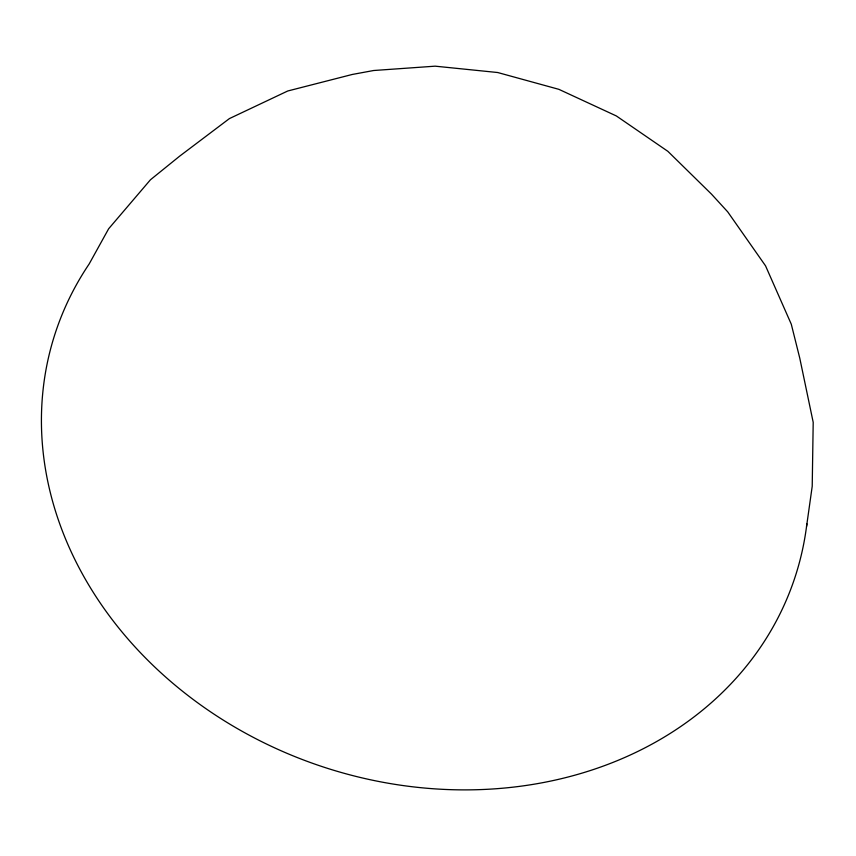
<?xml version="1.0" encoding="UTF-8"?>
<svg xmlns="http://www.w3.org/2000/svg" width="856" height="856" viewBox="0 0 856 856"><rect width="100%" height="100%" fill="white"/><g stroke="black" fill="none" stroke-linecap="round" stroke-linejoin="round"><path stroke-width="1.28" d="M806.555 526.461L812.216 486.272L813.2 422.329L799.772 358.161L791.286 324.199L765.553 265.852L727.718 211.86L711.518 194.162L667.883 151.341L616.341 115.945L558.872 89.334L497.7 72.525L435.148 66.169L373.644 70.513L352.287 74.461L287.734 90.993L229.429 118.577L179.632 156.177L150.442 179.781L108.637 228.787L89.184 263.937A389.491 328.126 18.5 0 0 310.332 762.503A389.491 328.126 18.5 0 0 806.876 523.851"/></g></svg>
